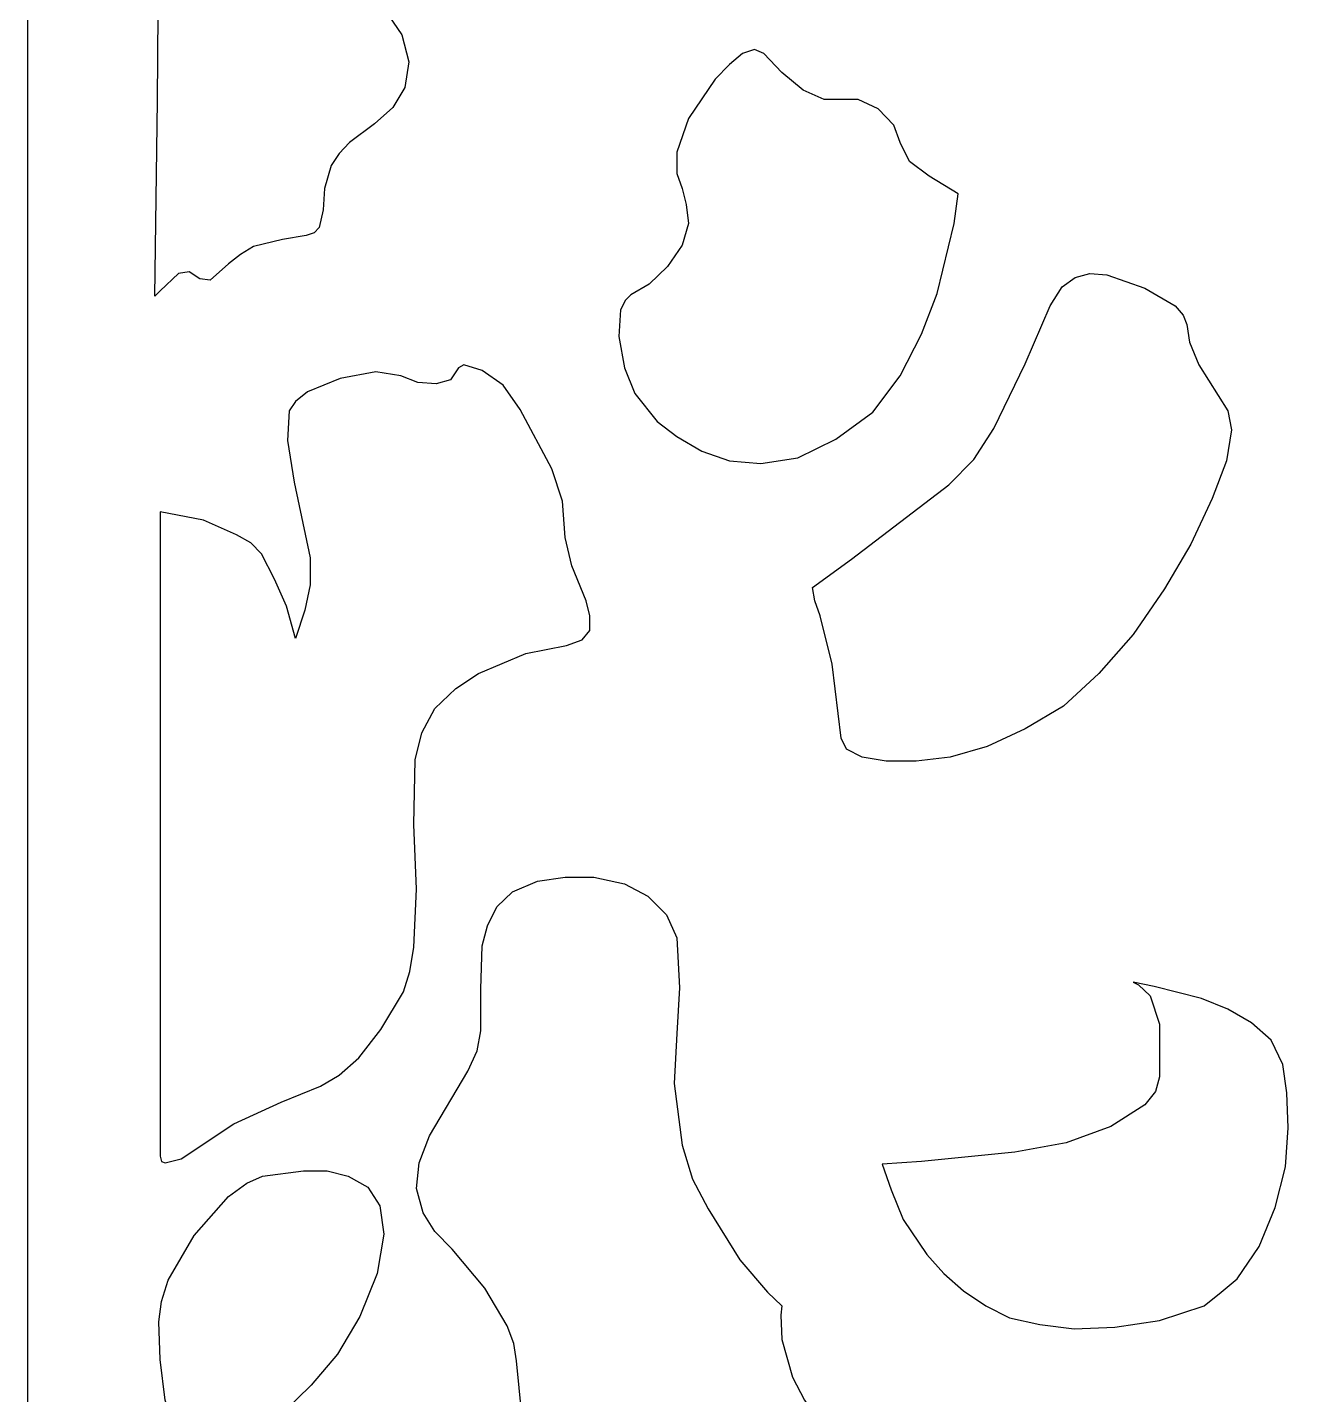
# Model space of a CAD drawing. Header units: centimetres. Extents: x -9.5 to 4.7, y -9.1 to 10.1.
# Drawn here: x -1.749 to 0.554, y 4.642 to 7.094 of the extents above; entities that cross this region are included whole.
import ezdxf

# ---------------------------------------------------------------- set-up
doc = ezdxf.new("R2010")
doc.units = ezdxf.units.CM
doc.header["$MEASUREMENT"] = 0
doc.layers.add('layer 1', color=7, linetype='Continuous')

msp = doc.modelspace()

# ---------------------------------------------------------------- linework, layer by layer
at = {"layer": 'layer 1', "color": 142}
for points, knots in [([(4.65826, -9.10151), (4.65826, -9.10151), (-1.74878, -9.10249), (-1.74878, -9.10249), (-1.74878, -9.10249), (-1.74878, -9.10249), (-1.74878, 10.11864), (-1.74878, 10.11864), (-1.74878, 10.11864), (-1.74878, 10.11864), (4.65826, 10.11864), (4.65826, 10.11864), (4.65826, 10.11864), (4.65826, 10.11864), (4.65826, -9.10151), (4.65826, -9.10151)], [0, 0, 0, 0, 0.2, 0.2, 0.2, 0.2, 0.4, 0.4, 0.4, 0.4, 0.6, 0.6, 0.6, 0.6, 1, 1, 1, 1]), ([(-1.47755, 6.65254), (-1.47755, 6.65254), (-1.45868, 6.6551), (-1.45868, 6.6551), (-1.45868, 6.6551), (-1.45868, 6.6551), (-1.43982, 6.64289), (-1.43982, 6.64289), (-1.43982, 6.64289), (-1.43982, 6.64289), (-1.42095, 6.64052), (-1.42095, 6.64052), (-1.42095, 6.64052), (-1.42095, 6.64052), (-1.3882, 6.66947), (-1.3882, 6.66947), (-1.3882, 6.66947), (-1.3882, 6.66947), (-1.36685, 6.68641), (-1.36685, 6.68641), (-1.36685, 6.68641), (-1.36685, 6.68641), (-1.34335, 6.70098), (-1.34335, 6.70098), (-1.34335, 6.70098), (-1.34335, 6.70098), (-1.29139, 6.713), (-1.29139, 6.713), (-1.29139, 6.713), (-1.29139, 6.713), (-1.24903, 6.72028), (-1.24903, 6.72028), (-1.24903, 6.72028), (-1.24903, 6.72028), (-1.23479, 6.72501), (-1.23479, 6.72501), (-1.23479, 6.72501), (-1.23479, 6.72501), (-1.22554, 6.73466), (-1.22554, 6.73466), (-1.22554, 6.73466), (-1.22554, 6.73466), (-1.21842, 6.76617), (-1.21842, 6.76617), (-1.21842, 6.76617), (-1.21842, 6.76617), (-1.21592, 6.80477), (-1.21592, 6.80477), (-1.21592, 6.80477), (-1.21592, 6.80477), (-1.20418, 6.84593), (-1.20418, 6.84593), (-1.20418, 6.84593), (-1.20418, 6.84593), (-1.18994, 6.86759), (-1.18994, 6.86759), (-1.18994, 6.86759), (-1.18994, 6.86759), (-1.17108, 6.88689), (-1.17108, 6.88689), (-1.17108, 6.88689), (-1.17108, 6.88689), (-1.12658, 6.92077), (-1.12658, 6.92077), (-1.12658, 6.92077), (-1.12658, 6.92077), (-1.09348, 6.94972), (-1.09348, 6.94972), (-1.09348, 6.94972), (-1.09348, 6.94972), (-1.07212, 6.98595), (-1.07212, 6.98595), (-1.07212, 6.98595), (-1.07212, 6.98595), (-1.065, 7.03184), (-1.065, 7.03184), (-1.065, 7.03184), (-1.065, 7.03184), (-1.07711, 7.08029), (-1.07711, 7.08029), (-1.07711, 7.08029), (-1.07711, 7.08029), (-1.1006, 7.11396), (-1.1006, 7.11396), (-1.1006, 7.11396), (-1.1006, 7.11396), (-1.13584, 7.14055), (-1.13584, 7.14055), (-1.13584, 7.14055), (-1.13584, 7.14055), (-1.19955, 7.1697), (-1.19955, 7.1697), (-1.19955, 7.1697), (-1.19955, 7.1697), (-1.21842, 7.18407), (-1.21842, 7.18407), (-1.21842, 7.18407), (-1.21842, 7.18407), (-1.23016, 7.20101), (-1.23016, 7.20101), (-1.23016, 7.20101), (-1.23016, 7.20101), (-1.23265, 7.21795), (-1.23265, 7.21795), (-1.23265, 7.21795), (-1.23265, 7.21795), (-1.21842, 7.23488), (-1.21842, 7.23488), (-1.21842, 7.23488), (-1.21842, 7.23488), (-1.18069, 7.26876), (-1.18069, 7.26876), (-1.18069, 7.26876), (-1.18069, 7.26876), (-1.14545, 7.30243), (-1.14545, 7.30243), (-1.14545, 7.30243), (-1.14545, 7.30243), (-1.12658, 7.34596), (-1.12658, 7.34596), (-1.12658, 7.34596), (-1.12658, 7.34596), (-1.12658, 7.40149), (-1.12658, 7.40149), (-1.12658, 7.40149), (-1.12658, 7.40149), (-1.14046, 7.44029), (-1.14046, 7.44029), (-1.14046, 7.44029), (-1.14046, 7.44029), (-1.17606, 7.47889), (-1.17606, 7.47889), (-1.17606, 7.47889), (-1.17606, 7.47889), (-1.26789, 7.55629), (-1.26789, 7.55629), (-1.26789, 7.55629), (-1.26789, 7.55629), (-1.36685, 7.63112), (-1.36685, 7.63112), (-1.36685, 7.63112), (-1.36685, 7.63112), (-1.42593, 7.6843), (-1.42593, 7.6843), (-1.42593, 7.6843), (-1.42593, 7.6843), (-1.45654, 7.70596), (-1.45654, 7.70596), (-1.45654, 7.70596), (-1.45654, 7.70596), (-1.47078, 7.70832), (-1.47078, 7.70832), (-1.47078, 7.70832), (-1.47078, 7.70832), (-1.48253, 7.70123), (-1.48253, 7.70123), (-1.48253, 7.70123), (-1.48253, 7.70123), (-1.50139, 7.665), (-1.50139, 7.665), (-1.50139, 7.665), (-1.50139, 7.665), (-1.51065, 7.59489), (-1.51065, 7.59489), (-1.51065, 7.59489), (-1.51065, 7.59489), (-1.51528, 6.96193), (-1.51528, 6.96193), (-1.51528, 6.96193), (-1.51528, 6.96193), (-1.52026, 6.61158), (-1.52026, 6.61158), (-1.52026, 6.61158), (-1.52026, 6.61158), (-1.51065, 6.62123), (-1.51065, 6.62123), (-1.51065, 6.62123), (-1.51065, 6.62123), (-1.47755, 6.65254), (-1.47755, 6.65254)], [0, 0, 0, 0, 0.0217391, 0.0217391, 0.0217391, 0.0217391, 0.0434783, 0.0434783, 0.0434783, 0.0434783, 0.0652174, 0.0652174, 0.0652174, 0.0652174, 0.0869565, 0.0869565, 0.0869565, 0.0869565, 0.1086957, 0.1086957, 0.1086957, 0.1086957, 0.1304348, 0.1304348, 0.1304348, 0.1304348, 0.1521739, 0.1521739, 0.1521739, 0.1521739, 0.173913, 0.173913, 0.173913, 0.173913, 0.1956522, 0.1956522, 0.1956522, 0.1956522, 0.2173913, 0.2173913, 0.2173913, 0.2173913, 0.2391304, 0.2391304, 0.2391304, 0.2391304, 0.2608696, 0.2608696, 0.2608696, 0.2608696, 0.2826087, 0.2826087, 0.2826087, 0.2826087, 0.3043478, 0.3043478, 0.3043478, 0.3043478, 0.326087, 0.326087, 0.326087, 0.326087, 0.3478261, 0.3478261, 0.3478261, 0.3478261, 0.3695652, 0.3695652, 0.3695652, 0.3695652, 0.3913043, 0.3913043, 0.3913043, 0.3913043, 0.4130435, 0.4130435, 0.4130435, 0.4130435, 0.4347826, 0.4347826, 0.4347826, 0.4347826, 0.4565217, 0.4565217, 0.4565217, 0.4565217, 0.4782609, 0.4782609, 0.4782609, 0.4782609, 0.5, 0.5, 0.5, 0.5, 0.5217391, 0.5217391, 0.5217391, 0.5217391, 0.5434783, 0.5434783, 0.5434783, 0.5434783, 0.5652174, 0.5652174, 0.5652174, 0.5652174, 0.5869565, 0.5869565, 0.5869565, 0.5869565, 0.6086957, 0.6086957, 0.6086957, 0.6086957, 0.6304348, 0.6304348, 0.6304348, 0.6304348, 0.6521739, 0.6521739, 0.6521739, 0.6521739, 0.673913, 0.673913, 0.673913, 0.673913, 0.6956522, 0.6956522, 0.6956522, 0.6956522, 0.7173913, 0.7173913, 0.7173913, 0.7173913, 0.7391304, 0.7391304, 0.7391304, 0.7391304, 0.7608696, 0.7608696, 0.7608696, 0.7608696, 0.7826087, 0.7826087, 0.7826087, 0.7826087, 0.8043478, 0.8043478, 0.8043478, 0.8043478, 0.826087, 0.826087, 0.826087, 0.826087, 0.8478261, 0.8478261, 0.8478261, 0.8478261, 0.8695652, 0.8695652, 0.8695652, 0.8695652, 0.8913043, 0.8913043, 0.8913043, 0.8913043, 0.9130435, 0.9130435, 0.9130435, 0.9130435, 0.9347826, 0.9347826, 0.9347826, 0.9347826, 0.9565217, 0.9565217, 0.9565217, 0.9565217, 1, 1, 1, 1]), ([(-0.6667, 6.61394), (-0.6667, 6.61394), (-0.63395, 6.63324), (-0.63395, 6.63324), (-0.63395, 6.63324), (-0.63395, 6.63324), (-0.60085, 6.66475), (-0.60085, 6.66475), (-0.60085, 6.66475), (-0.60085, 6.66475), (-0.57486, 6.70335), (-0.57486, 6.70335), (-0.57486, 6.70335), (-0.57486, 6.70335), (-0.56312, 6.74195), (-0.56312, 6.74195), (-0.56312, 6.74195), (-0.56312, 6.74195), (-0.56775, 6.77582), (-0.56775, 6.77582), (-0.56775, 6.77582), (-0.56775, 6.77582), (-0.57486, 6.80477), (-0.57486, 6.80477), (-0.57486, 6.80477), (-0.57486, 6.80477), (-0.58412, 6.83136), (-0.58412, 6.83136), (-0.58412, 6.83136), (-0.58412, 6.83136), (-0.58412, 6.86996), (-0.58412, 6.86996), (-0.58412, 6.86996), (-0.58412, 6.86996), (-0.56312, 6.93042), (-0.56312, 6.93042), (-0.56312, 6.93042), (-0.56312, 6.93042), (-0.51578, 7.00053), (-0.51578, 7.00053), (-0.51578, 7.00053), (-0.51578, 7.00053), (-0.49015, 7.02711), (-0.49015, 7.02711), (-0.49015, 7.02711), (-0.49015, 7.02711), (-0.4663, 7.04641), (-0.4663, 7.04641), (-0.4663, 7.04641), (-0.4663, 7.04641), (-0.4453, 7.0537), (-0.4453, 7.0537), (-0.4453, 7.0537), (-0.4453, 7.0537), (-0.42857, 7.04641), (-0.42857, 7.04641), (-0.42857, 7.04641), (-0.42857, 7.04641), (-0.39582, 7.01254), (-0.39582, 7.01254), (-0.39582, 7.01254), (-0.39582, 7.01254), (-0.35809, 6.98123), (-0.35809, 6.98123), (-0.35809, 6.98123), (-0.35809, 6.98123), (-0.32036, 6.96429), (-0.32036, 6.96429), (-0.32036, 6.96429), (-0.32036, 6.96429), (-0.28975, 6.96429), (-0.28975, 6.96429), (-0.28975, 6.96429), (-0.28975, 6.96429), (-0.25914, 6.96429), (-0.25914, 6.96429), (-0.25914, 6.96429), (-0.25914, 6.96429), (-0.22355, 6.94735), (-0.22355, 6.94735), (-0.22355, 6.94735), (-0.22355, 6.94735), (-0.19543, 6.9184), (-0.19543, 6.9184), (-0.19543, 6.9184), (-0.19543, 6.9184), (-0.18368, 6.88689), (-0.18368, 6.88689), (-0.18368, 6.88689), (-0.18368, 6.88689), (-0.16695, 6.85302), (-0.16695, 6.85302), (-0.16695, 6.85302), (-0.16695, 6.85302), (-0.13171, 6.82663), (-0.13171, 6.82663), (-0.13171, 6.82663), (-0.13171, 6.82663), (-0.07974, 6.79512), (-0.07974, 6.79512), (-0.07974, 6.79512), (-0.07974, 6.79512), (-0.08686, 6.74195), (-0.08686, 6.74195), (-0.08686, 6.74195), (-0.08686, 6.74195), (-0.11747, 6.6163), (-0.11747, 6.6163), (-0.11747, 6.6163), (-0.11747, 6.6163), (-0.14595, 6.54383), (-0.14595, 6.54383), (-0.14595, 6.54383), (-0.14595, 6.54383), (-0.18368, 6.46899), (-0.18368, 6.46899), (-0.18368, 6.46899), (-0.18368, 6.46899), (-0.23316, 6.40381), (-0.23316, 6.40381), (-0.23316, 6.40381), (-0.23316, 6.40381), (-0.29901, 6.35536), (-0.29901, 6.35536), (-0.29901, 6.35536), (-0.29901, 6.35536), (-0.36735, 6.32168), (-0.36735, 6.32168), (-0.36735, 6.32168), (-0.36735, 6.32168), (-0.43355, 6.31184), (-0.43355, 6.31184), (-0.43355, 6.31184), (-0.43355, 6.31184), (-0.49015, 6.31676), (-0.49015, 6.31676), (-0.49015, 6.31676), (-0.49015, 6.31676), (-0.53963, 6.3337), (-0.53963, 6.3337), (-0.53963, 6.3337), (-0.53963, 6.3337), (-0.58412, 6.36028), (-0.58412, 6.36028), (-0.58412, 6.36028), (-0.58412, 6.36028), (-0.61971, 6.38687), (-0.61971, 6.38687), (-0.61971, 6.38687), (-0.61971, 6.38687), (-0.65958, 6.43748), (-0.65958, 6.43748), (-0.65958, 6.43748), (-0.65958, 6.43748), (-0.67845, 6.48337), (-0.67845, 6.48337), (-0.67845, 6.48337), (-0.67845, 6.48337), (-0.68806, 6.5391), (-0.68806, 6.5391), (-0.68806, 6.5391), (-0.68806, 6.5391), (-0.68556, 6.58735), (-0.68556, 6.58735), (-0.68556, 6.58735), (-0.68556, 6.58735), (-0.67631, 6.60429), (-0.67631, 6.60429), (-0.67631, 6.60429), (-0.67631, 6.60429), (-0.6667, 6.61394), (-0.6667, 6.61394)], [0, 0, 0, 0, 0.0227273, 0.0227273, 0.0227273, 0.0227273, 0.0454545, 0.0454545, 0.0454545, 0.0454545, 0.0681818, 0.0681818, 0.0681818, 0.0681818, 0.0909091, 0.0909091, 0.0909091, 0.0909091, 0.1136364, 0.1136364, 0.1136364, 0.1136364, 0.1363636, 0.1363636, 0.1363636, 0.1363636, 0.1590909, 0.1590909, 0.1590909, 0.1590909, 0.1818182, 0.1818182, 0.1818182, 0.1818182, 0.2045455, 0.2045455, 0.2045455, 0.2045455, 0.2272727, 0.2272727, 0.2272727, 0.2272727, 0.25, 0.25, 0.25, 0.25, 0.2727273, 0.2727273, 0.2727273, 0.2727273, 0.2954545, 0.2954545, 0.2954545, 0.2954545, 0.3181818, 0.3181818, 0.3181818, 0.3181818, 0.3409091, 0.3409091, 0.3409091, 0.3409091, 0.3636364, 0.3636364, 0.3636364, 0.3636364, 0.3863636, 0.3863636, 0.3863636, 0.3863636, 0.4090909, 0.4090909, 0.4090909, 0.4090909, 0.4318182, 0.4318182, 0.4318182, 0.4318182, 0.4545455, 0.4545455, 0.4545455, 0.4545455, 0.4772727, 0.4772727, 0.4772727, 0.4772727, 0.5, 0.5, 0.5, 0.5, 0.5227273, 0.5227273, 0.5227273, 0.5227273, 0.5454545, 0.5454545, 0.5454545, 0.5454545, 0.5681818, 0.5681818, 0.5681818, 0.5681818, 0.5909091, 0.5909091, 0.5909091, 0.5909091, 0.6136364, 0.6136364, 0.6136364, 0.6136364, 0.6363636, 0.6363636, 0.6363636, 0.6363636, 0.6590909, 0.6590909, 0.6590909, 0.6590909, 0.6818182, 0.6818182, 0.6818182, 0.6818182, 0.7045455, 0.7045455, 0.7045455, 0.7045455, 0.7272727, 0.7272727, 0.7272727, 0.7272727, 0.75, 0.75, 0.75, 0.75, 0.7727273, 0.7727273, 0.7727273, 0.7727273, 0.7954545, 0.7954545, 0.7954545, 0.7954545, 0.8181818, 0.8181818, 0.8181818, 0.8181818, 0.8409091, 0.8409091, 0.8409091, 0.8409091, 0.8636364, 0.8636364, 0.8636364, 0.8636364, 0.8863636, 0.8863636, 0.8863636, 0.8863636, 0.9090909, 0.9090909, 0.9090909, 0.9090909, 0.9318182, 0.9318182, 0.9318182, 0.9318182, 0.9545455, 0.9545455, 0.9545455, 0.9545455, 1, 1, 1, 1]), ([(-0.32748, 6.03888), (-0.32748, 6.03888), (-0.30612, 5.95183), (-0.30612, 5.95183), (-0.30612, 5.95183), (-0.30612, 5.95183), (-0.28975, 5.8191), (-0.28975, 5.8191), (-0.28975, 5.8191), (-0.28975, 5.8191), (-0.28014, 5.7998), (-0.28014, 5.7998), (-0.28014, 5.7998), (-0.28014, 5.7998), (-0.25202, 5.78522), (-0.25202, 5.78522), (-0.25202, 5.78522), (-0.25202, 5.78522), (-0.20931, 5.77794), (-0.20931, 5.77794), (-0.20931, 5.77794), (-0.20931, 5.77794), (-0.1552, 5.77794), (-0.1552, 5.77794), (-0.1552, 5.77794), (-0.1552, 5.77794), (-0.09398, 5.78522), (-0.09398, 5.78522), (-0.09398, 5.78522), (-0.09398, 5.78522), (-0.02813, 5.80452), (-0.02813, 5.80452), (-0.02813, 5.80452), (-0.02813, 5.80452), (0.04021, 5.83603), (0.04021, 5.83603), (0.04021, 5.83603), (0.04021, 5.83603), (0.10891, 5.877), (0.10891, 5.877), (0.10891, 5.877), (0.10891, 5.877), (0.17227, 5.93509), (0.17227, 5.93509), (0.17227, 5.93509), (0.17227, 5.93509), (0.23385, 6.00501), (0.23385, 6.00501), (0.23385, 6.00501), (0.23385, 6.00501), (0.29009, 6.08733), (0.29009, 6.08733), (0.29009, 6.08733), (0.29009, 6.08733), (0.33743, 6.16689), (0.33743, 6.16689), (0.33743, 6.16689), (0.33743, 6.16689), (0.37516, 6.24901), (0.37516, 6.24901), (0.37516, 6.24901), (0.37516, 6.24901), (0.40114, 6.31676), (0.40114, 6.31676), (0.40114, 6.31676), (0.40114, 6.31676), (0.4104, 6.3723), (0.4104, 6.3723), (0.4104, 6.3723), (0.4104, 6.3723), (0.40328, 6.40617), (0.40328, 6.40617), (0.40328, 6.40617), (0.40328, 6.40617), (0.35166, 6.48829), (0.35166, 6.48829), (0.35166, 6.48829), (0.35166, 6.48829), (0.33494, 6.52945), (0.33494, 6.52945), (0.33494, 6.52945), (0.33494, 6.52945), (0.33031, 6.56077), (0.33031, 6.56077), (0.33031, 6.56077), (0.33031, 6.56077), (0.32319, 6.5777), (0.32319, 6.5777), (0.32319, 6.5777), (0.32319, 6.5777), (0.30895, 6.59464), (0.30895, 6.59464), (0.30895, 6.59464), (0.30895, 6.59464), (0.25485, 6.62595), (0.25485, 6.62595), (0.25485, 6.62595), (0.25485, 6.62595), (0.18651, 6.65017), (0.18651, 6.65017), (0.18651, 6.65017), (0.18651, 6.65017), (0.15589, 6.65254), (0.15589, 6.65254), (0.15589, 6.65254), (0.15589, 6.65254), (0.12991, 6.64525), (0.12991, 6.64525), (0.12991, 6.64525), (0.12991, 6.64525), (0.10642, 6.62851), (0.10642, 6.62851), (0.10642, 6.62851), (0.10642, 6.62851), (0.08506, 6.59464), (0.08506, 6.59464), (0.08506, 6.59464), (0.08506, 6.59464), (0.04021, 6.49066), (0.04021, 6.49066), (0.04021, 6.49066), (0.04021, 6.49066), (-0.01603, 6.37466), (-0.01603, 6.37466), (-0.01603, 6.37466), (-0.01603, 6.37466), (-0.05162, 6.31912), (-0.05162, 6.31912), (-0.05162, 6.31912), (-0.05162, 6.31912), (-0.09647, 6.27324), (-0.09647, 6.27324), (-0.09647, 6.27324), (-0.09647, 6.27324), (-0.27089, 6.1403), (-0.27089, 6.1403), (-0.27089, 6.1403), (-0.27089, 6.1403), (-0.34136, 6.08969), (-0.34136, 6.08969), (-0.34136, 6.08969), (-0.34136, 6.08969), (-0.33674, 6.06547), (-0.33674, 6.06547), (-0.33674, 6.06547), (-0.33674, 6.06547), (-0.32748, 6.03888), (-0.32748, 6.03888)], [0, 0, 0, 0, 0.0263158, 0.0263158, 0.0263158, 0.0263158, 0.0526316, 0.0526316, 0.0526316, 0.0526316, 0.0789474, 0.0789474, 0.0789474, 0.0789474, 0.1052632, 0.1052632, 0.1052632, 0.1052632, 0.1315789, 0.1315789, 0.1315789, 0.1315789, 0.1578947, 0.1578947, 0.1578947, 0.1578947, 0.1842105, 0.1842105, 0.1842105, 0.1842105, 0.2105263, 0.2105263, 0.2105263, 0.2105263, 0.2368421, 0.2368421, 0.2368421, 0.2368421, 0.2631579, 0.2631579, 0.2631579, 0.2631579, 0.2894737, 0.2894737, 0.2894737, 0.2894737, 0.3157895, 0.3157895, 0.3157895, 0.3157895, 0.3421053, 0.3421053, 0.3421053, 0.3421053, 0.3684211, 0.3684211, 0.3684211, 0.3684211, 0.3947368, 0.3947368, 0.3947368, 0.3947368, 0.4210526, 0.4210526, 0.4210526, 0.4210526, 0.4473684, 0.4473684, 0.4473684, 0.4473684, 0.4736842, 0.4736842, 0.4736842, 0.4736842, 0.5, 0.5, 0.5, 0.5, 0.5263158, 0.5263158, 0.5263158, 0.5263158, 0.5526316, 0.5526316, 0.5526316, 0.5526316, 0.5789474, 0.5789474, 0.5789474, 0.5789474, 0.6052632, 0.6052632, 0.6052632, 0.6052632, 0.6315789, 0.6315789, 0.6315789, 0.6315789, 0.6578947, 0.6578947, 0.6578947, 0.6578947, 0.6842105, 0.6842105, 0.6842105, 0.6842105, 0.7105263, 0.7105263, 0.7105263, 0.7105263, 0.7368421, 0.7368421, 0.7368421, 0.7368421, 0.7631579, 0.7631579, 0.7631579, 0.7631579, 0.7894737, 0.7894737, 0.7894737, 0.7894737, 0.8157895, 0.8157895, 0.8157895, 0.8157895, 0.8421053, 0.8421053, 0.8421053, 0.8421053, 0.8684211, 0.8684211, 0.8684211, 0.8684211, 0.8947368, 0.8947368, 0.8947368, 0.8947368, 0.9210526, 0.9210526, 0.9210526, 0.9210526, 0.9473684, 0.9473684, 0.9473684, 0.9473684, 1, 1, 1, 1]), ([(-1.51065, 5.07014), (-1.51065, 5.07014), (-1.51065, 6.22499), (-1.51065, 6.22499), (-1.51065, 6.22499), (-1.51065, 6.22499), (-1.43305, 6.21041), (-1.43305, 6.21041), (-1.43305, 6.21041), (-1.43305, 6.21041), (-1.37397, 6.18383), (-1.37397, 6.18383), (-1.37397, 6.18383), (-1.37397, 6.18383), (-1.34798, 6.16945), (-1.34798, 6.16945), (-1.34798, 6.16945), (-1.34798, 6.16945), (-1.32912, 6.14995), (-1.32912, 6.14995), (-1.32912, 6.14995), (-1.32912, 6.14995), (-1.30562, 6.10407), (-1.30562, 6.10407), (-1.30562, 6.10407), (-1.30562, 6.10407), (-1.28427, 6.05582), (-1.28427, 6.05582), (-1.28427, 6.05582), (-1.28427, 6.05582), (-1.26789, 5.99792), (-1.26789, 5.99792), (-1.26789, 5.99792), (-1.26789, 5.99792), (-1.25152, 6.04853), (-1.25152, 6.04853), (-1.25152, 6.04853), (-1.25152, 6.04853), (-1.24191, 6.09442), (-1.24191, 6.09442), (-1.24191, 6.09442), (-1.24191, 6.09442), (-1.24191, 6.14286), (-1.24191, 6.14286), (-1.24191, 6.14286), (-1.24191, 6.14286), (-1.27038, 6.27816), (-1.27038, 6.27816), (-1.27038, 6.27816), (-1.27038, 6.27816), (-1.28213, 6.353), (-1.28213, 6.353), (-1.28213, 6.353), (-1.28213, 6.353), (-1.27964, 6.40617), (-1.27964, 6.40617), (-1.27964, 6.40617), (-1.27964, 6.40617), (-1.26789, 6.42311), (-1.26789, 6.42311), (-1.26789, 6.42311), (-1.26789, 6.42311), (-1.24654, 6.44004), (-1.24654, 6.44004), (-1.24654, 6.44004), (-1.24654, 6.44004), (-1.1878, 6.46407), (-1.1878, 6.46407), (-1.1878, 6.46407), (-1.1878, 6.46407), (-1.12409, 6.47628), (-1.12409, 6.47628), (-1.12409, 6.47628), (-1.12409, 6.47628), (-1.07924, 6.46899), (-1.07924, 6.46899), (-1.07924, 6.46899), (-1.07924, 6.46899), (-1.04863, 6.45698), (-1.04863, 6.45698), (-1.04863, 6.45698), (-1.04863, 6.45698), (-1.01553, 6.45442), (-1.01553, 6.45442), (-1.01553, 6.45442), (-1.01553, 6.45442), (-0.9899, 6.46171), (-0.9899, 6.46171), (-0.9899, 6.46171), (-0.9899, 6.46171), (-0.98029, 6.47628), (-0.98029, 6.47628), (-0.98029, 6.47628), (-0.98029, 6.47628), (-0.97566, 6.48337), (-0.97566, 6.48337), (-0.97566, 6.48337), (-0.97566, 6.48337), (-0.96605, 6.48829), (-0.96605, 6.48829), (-0.96605, 6.48829), (-0.96605, 6.48829), (-0.9333, 6.47864), (-0.9333, 6.47864), (-0.9333, 6.47864), (-0.9333, 6.47864), (-0.89557, 6.45206), (-0.89557, 6.45206), (-0.89557, 6.45206), (-0.89557, 6.45206), (-0.86496, 6.40853), (-0.86496, 6.40853), (-0.86496, 6.40853), (-0.86496, 6.40853), (-0.80837, 6.30219), (-0.80837, 6.30219), (-0.80837, 6.30219), (-0.80837, 6.30219), (-0.7895, 6.24429), (-0.7895, 6.24429), (-0.7895, 6.24429), (-0.7895, 6.24429), (-0.78452, 6.1791), (-0.78452, 6.1791), (-0.78452, 6.1791), (-0.78452, 6.1791), (-0.77277, 6.12829), (-0.77277, 6.12829), (-0.77277, 6.12829), (-0.77277, 6.12829), (-0.74679, 6.06547), (-0.74679, 6.06547), (-0.74679, 6.06547), (-0.74679, 6.06547), (-0.74002, 6.03888), (-0.74002, 6.03888), (-0.74002, 6.03888), (-0.74002, 6.03888), (-0.74002, 6.01229), (-0.74002, 6.01229), (-0.74002, 6.01229), (-0.74002, 6.01229), (-0.75391, 5.99536), (-0.75391, 5.99536), (-0.75391, 5.99536), (-0.75391, 5.99536), (-0.78238, 5.98571), (-0.78238, 5.98571), (-0.78238, 5.98571), (-0.78238, 5.98571), (-0.85535, 5.97133), (-0.85535, 5.97133), (-0.85535, 5.97133), (-0.85535, 5.97133), (-0.94007, 5.93509), (-0.94007, 5.93509), (-0.94007, 5.93509), (-0.94007, 5.93509), (-0.98029, 5.90851), (-0.98029, 5.90851), (-0.98029, 5.90851), (-0.98029, 5.90851), (-1.01802, 5.87227), (-1.01802, 5.87227), (-1.01802, 5.87227), (-1.01802, 5.87227), (-1.04151, 5.82875), (-1.04151, 5.82875), (-1.04151, 5.82875), (-1.04151, 5.82875), (-1.05326, 5.7803), (-1.05326, 5.7803), (-1.05326, 5.7803), (-1.05326, 5.7803), (-1.05575, 5.6645), (-1.05575, 5.6645), (-1.05575, 5.6645), (-1.05575, 5.6645), (-1.05112, 5.5485), (-1.05112, 5.5485), (-1.05112, 5.5485), (-1.05112, 5.5485), (-1.05575, 5.44452), (-1.05575, 5.44452), (-1.05575, 5.44452), (-1.05575, 5.44452), (-1.06287, 5.401), (-1.06287, 5.401), (-1.06287, 5.401), (-1.06287, 5.401), (-1.07461, 5.36476), (-1.07461, 5.36476), (-1.07461, 5.36476), (-1.07461, 5.36476), (-1.11484, 5.29721), (-1.11484, 5.29721), (-1.11484, 5.29721), (-1.11484, 5.29721), (-1.1547, 5.2464), (-1.1547, 5.2464), (-1.1547, 5.2464), (-1.1547, 5.2464), (-1.18994, 5.21509), (-1.18994, 5.21509), (-1.18994, 5.21509), (-1.18994, 5.21509), (-1.22304, 5.19579), (-1.22304, 5.19579), (-1.22304, 5.19579), (-1.22304, 5.19579), (-1.29388, 5.16664), (-1.29388, 5.16664), (-1.29388, 5.16664), (-1.29388, 5.16664), (-1.37859, 5.12804), (-1.37859, 5.12804), (-1.37859, 5.12804), (-1.37859, 5.12804), (-1.47292, 5.06522), (-1.47292, 5.06522), (-1.47292, 5.06522), (-1.47292, 5.06522), (-1.50139, 5.05793), (-1.50139, 5.05793), (-1.50139, 5.05793), (-1.50139, 5.05793), (-1.50851, 5.06049), (-1.50851, 5.06049), (-1.50851, 5.06049), (-1.50851, 5.06049), (-1.51065, 5.07014), (-1.51065, 5.07014)], [0, 0, 0, 0, 0.0169492, 0.0169492, 0.0169492, 0.0169492, 0.0338983, 0.0338983, 0.0338983, 0.0338983, 0.0508475, 0.0508475, 0.0508475, 0.0508475, 0.0677966, 0.0677966, 0.0677966, 0.0677966, 0.0847458, 0.0847458, 0.0847458, 0.0847458, 0.1016949, 0.1016949, 0.1016949, 0.1016949, 0.1186441, 0.1186441, 0.1186441, 0.1186441, 0.1355932, 0.1355932, 0.1355932, 0.1355932, 0.1525424, 0.1525424, 0.1525424, 0.1525424, 0.1694915, 0.1694915, 0.1694915, 0.1694915, 0.1864407, 0.1864407, 0.1864407, 0.1864407, 0.2033898, 0.2033898, 0.2033898, 0.2033898, 0.220339, 0.220339, 0.220339, 0.220339, 0.2372881, 0.2372881, 0.2372881, 0.2372881, 0.2542373, 0.2542373, 0.2542373, 0.2542373, 0.2711864, 0.2711864, 0.2711864, 0.2711864, 0.2881356, 0.2881356, 0.2881356, 0.2881356, 0.3050847, 0.3050847, 0.3050847, 0.3050847, 0.3220339, 0.3220339, 0.3220339, 0.3220339, 0.3389831, 0.3389831, 0.3389831, 0.3389831, 0.3559322, 0.3559322, 0.3559322, 0.3559322, 0.3728814, 0.3728814, 0.3728814, 0.3728814, 0.3898305, 0.3898305, 0.3898305, 0.3898305, 0.4067797, 0.4067797, 0.4067797, 0.4067797, 0.4237288, 0.4237288, 0.4237288, 0.4237288, 0.440678, 0.440678, 0.440678, 0.440678, 0.4576271, 0.4576271, 0.4576271, 0.4576271, 0.4745763, 0.4745763, 0.4745763, 0.4745763, 0.4915254, 0.4915254, 0.4915254, 0.4915254, 0.5084746, 0.5084746, 0.5084746, 0.5084746, 0.5254237, 0.5254237, 0.5254237, 0.5254237, 0.5423729, 0.5423729, 0.5423729, 0.5423729, 0.559322, 0.559322, 0.559322, 0.559322, 0.5762712, 0.5762712, 0.5762712, 0.5762712, 0.5932203, 0.5932203, 0.5932203, 0.5932203, 0.6101695, 0.6101695, 0.6101695, 0.6101695, 0.6271186, 0.6271186, 0.6271186, 0.6271186, 0.6440678, 0.6440678, 0.6440678, 0.6440678, 0.6610169, 0.6610169, 0.6610169, 0.6610169, 0.6779661, 0.6779661, 0.6779661, 0.6779661, 0.6949153, 0.6949153, 0.6949153, 0.6949153, 0.7118644, 0.7118644, 0.7118644, 0.7118644, 0.7288136, 0.7288136, 0.7288136, 0.7288136, 0.7457627, 0.7457627, 0.7457627, 0.7457627, 0.7627119, 0.7627119, 0.7627119, 0.7627119, 0.779661, 0.779661, 0.779661, 0.779661, 0.7966102, 0.7966102, 0.7966102, 0.7966102, 0.8135593, 0.8135593, 0.8135593, 0.8135593, 0.8305085, 0.8305085, 0.8305085, 0.8305085, 0.8474576, 0.8474576, 0.8474576, 0.8474576, 0.8644068, 0.8644068, 0.8644068, 0.8644068, 0.8813559, 0.8813559, 0.8813559, 0.8813559, 0.8983051, 0.8983051, 0.8983051, 0.8983051, 0.9152542, 0.9152542, 0.9152542, 0.9152542, 0.9322034, 0.9322034, 0.9322034, 0.9322034, 0.9491525, 0.9491525, 0.9491525, 0.9491525, 0.9661017, 0.9661017, 0.9661017, 0.9661017, 1, 1, 1, 1]), ([(-0.98741, 4.90334), (-0.98741, 4.90334), (-0.92832, 4.83323), (-0.92832, 4.83323), (-0.92832, 4.83323), (-0.92832, 4.83323), (-0.88845, 4.76568), (-0.88845, 4.76568), (-0.88845, 4.76568), (-0.88845, 4.76568), (-0.87671, 4.73417), (-0.87671, 4.73417), (-0.87671, 4.73417), (-0.87671, 4.73417), (-0.87172, 4.70285), (-0.87172, 4.70285), (-0.87172, 4.70285), (-0.87172, 4.70285), (-0.86247, 4.60616), (-0.86247, 4.60616), (-0.86247, 4.60616), (-0.86247, 4.60616), (-0.83649, 4.5457), (-0.83649, 4.5457), (-0.83649, 4.5457), (-0.83649, 4.5457), (-0.81299, 4.52403), (-0.81299, 4.52403), (-0.81299, 4.52403), (-0.81299, 4.52403), (-0.77526, 4.50237), (-0.77526, 4.50237), (-0.77526, 4.50237), (-0.77526, 4.50237), (-0.73041, 4.47086), (-0.73041, 4.47086), (-0.73041, 4.47086), (-0.73041, 4.47086), (-0.68094, 4.42497), (-0.68094, 4.42497), (-0.68094, 4.42497), (-0.68094, 4.42497), (-0.64321, 4.3718), (-0.64321, 4.3718), (-0.64321, 4.3718), (-0.64321, 4.3718), (-0.61722, 4.31863), (-0.61722, 4.31863), (-0.61722, 4.31863), (-0.61722, 4.31863), (-0.59622, 4.28003), (-0.59622, 4.28003), (-0.59622, 4.28003), (-0.59622, 4.28003), (-0.57486, 4.25836), (-0.57486, 4.25836), (-0.57486, 4.25836), (-0.57486, 4.25836), (-0.54425, 4.2751), (-0.54425, 4.2751), (-0.54425, 4.2751), (-0.54425, 4.2751), (-0.51827, 4.28495), (-0.51827, 4.28495), (-0.51827, 4.28495), (-0.51827, 4.28495), (-0.49015, 4.28003), (-0.49015, 4.28003), (-0.49015, 4.28003), (-0.49015, 4.28003), (-0.46417, 4.2558), (-0.46417, 4.2558), (-0.46417, 4.2558), (-0.46417, 4.2558), (-0.44281, 4.22685), (-0.44281, 4.22685), (-0.44281, 4.22685), (-0.44281, 4.22685), (-0.42857, 4.20027), (-0.42857, 4.20027), (-0.42857, 4.20027), (-0.42857, 4.20027), (-0.41932, 4.19062), (-0.41932, 4.19062), (-0.41932, 4.19062), (-0.41932, 4.19062), (-0.39333, 4.20992), (-0.39333, 4.20992), (-0.39333, 4.20992), (-0.39333, 4.20992), (-0.35097, 4.22685), (-0.35097, 4.22685), (-0.35097, 4.22685), (-0.35097, 4.22685), (-0.32748, 4.22922), (-0.32748, 4.22922), (-0.32748, 4.22922), (-0.32748, 4.22922), (-0.30363, 4.22449), (-0.30363, 4.22449), (-0.30363, 4.22449), (-0.30363, 4.22449), (-0.28014, 4.21248), (-0.28014, 4.21248), (-0.28014, 4.21248), (-0.28014, 4.21248), (-0.25914, 4.18333), (-0.25914, 4.18333), (-0.25914, 4.18333), (-0.25914, 4.18333), (-0.23316, 4.15674), (-0.23316, 4.15674), (-0.23316, 4.15674), (-0.23316, 4.15674), (-0.20931, 4.13744), (-0.20931, 4.13744), (-0.20931, 4.13744), (-0.20931, 4.13744), (-0.1577, 4.12051), (-0.1577, 4.12051), (-0.1577, 4.12051), (-0.1577, 4.12051), (-0.09861, 4.11814), (-0.09861, 4.11814), (-0.09861, 4.11814), (-0.09861, 4.11814), (-0.04201, 4.12051), (-0.04201, 4.12051), (-0.04201, 4.12051), (-0.04201, 4.12051), (0.00497, 4.10613), (0.00497, 4.10613), (0.00497, 4.10613), (0.00497, 4.10613), (0.04021, 4.07462), (0.04021, 4.07462), (0.04021, 4.07462), (0.04021, 4.07462), (0.07331, 4.02874), (0.07331, 4.02874), (0.07331, 4.02874), (0.07331, 4.02874), (0.20074, 4.1979), (0.20074, 4.1979), (0.20074, 4.1979), (0.20074, 4.1979), (0.28332, 4.31626), (0.28332, 4.31626), (0.28332, 4.31626), (0.28332, 4.31626), (0.30895, 4.36451), (0.30895, 4.36451), (0.30895, 4.36451), (0.30895, 4.36451), (0.31393, 4.3911), (0.31393, 4.3911), (0.31393, 4.3911), (0.31393, 4.3911), (0.30432, 4.40331), (0.30432, 4.40331), (0.30432, 4.40331), (0.30432, 4.40331), (0.29009, 4.41296), (0.29009, 4.41296), (0.29009, 4.41296), (0.29009, 4.41296), (0.24773, 4.42734), (0.24773, 4.42734), (0.24773, 4.42734), (0.24773, 4.42734), (0.11816, 4.44427), (0.11816, 4.44427), (0.11816, 4.44427), (0.11816, 4.44427), (0.01921, 4.45392), (0.01921, 4.45392), (0.01921, 4.45392), (0.01921, 4.45392), (-0.10822, 4.47578), (-0.10822, 4.47578), (-0.10822, 4.47578), (-0.10822, 4.47578), (-0.17193, 4.49508), (-0.17193, 4.49508), (-0.17193, 4.49508), (-0.17193, 4.49508), (-0.23066, 4.51931), (-0.23066, 4.51931), (-0.23066, 4.51931), (-0.23066, 4.51931), (-0.28477, 4.55062), (-0.28477, 4.55062), (-0.28477, 4.55062), (-0.28477, 4.55062), (-0.32748, 4.58922), (-0.32748, 4.58922), (-0.32748, 4.58922), (-0.32748, 4.58922), (-0.3556, 4.63274), (-0.3556, 4.63274), (-0.3556, 4.63274), (-0.3556, 4.63274), (-0.37696, 4.6739), (-0.37696, 4.6739), (-0.37696, 4.6739), (-0.37696, 4.6739), (-0.39582, 4.74145), (-0.39582, 4.74145), (-0.39582, 4.74145), (-0.39582, 4.74145), (-0.39796, 4.78498), (-0.39796, 4.78498), (-0.39796, 4.78498), (-0.39796, 4.78498), (-0.39582, 4.80191), (-0.39582, 4.80191), (-0.39582, 4.80191), (-0.39582, 4.80191), (-0.42181, 4.82614), (-0.42181, 4.82614), (-0.42181, 4.82614), (-0.42181, 4.82614), (-0.47128, 4.88404), (-0.47128, 4.88404), (-0.47128, 4.88404), (-0.47128, 4.88404), (-0.52788, 4.97581), (-0.52788, 4.97581), (-0.52788, 4.97581), (-0.52788, 4.97581), (-0.556, 5.02898), (-0.556, 5.02898), (-0.556, 5.02898), (-0.556, 5.02898), (-0.57486, 5.08944), (-0.57486, 5.08944), (-0.57486, 5.08944), (-0.57486, 5.08944), (-0.5891, 5.20052), (-0.5891, 5.20052), (-0.5891, 5.20052), (-0.5891, 5.20052), (-0.58412, 5.28993), (-0.58412, 5.28993), (-0.58412, 5.28993), (-0.58412, 5.28993), (-0.57949, 5.37205), (-0.57949, 5.37205), (-0.57949, 5.37205), (-0.57949, 5.37205), (-0.58412, 5.46146), (-0.58412, 5.46146), (-0.58412, 5.46146), (-0.58412, 5.46146), (-0.60298, 5.50262), (-0.60298, 5.50262), (-0.60298, 5.50262), (-0.60298, 5.50262), (-0.63609, 5.53629), (-0.63609, 5.53629), (-0.63609, 5.53629), (-0.63609, 5.53629), (-0.67845, 5.55815), (-0.67845, 5.55815), (-0.67845, 5.55815), (-0.67845, 5.55815), (-0.73291, 5.57017), (-0.73291, 5.57017), (-0.73291, 5.57017), (-0.73291, 5.57017), (-0.78452, 5.57017), (-0.78452, 5.57017), (-0.78452, 5.57017), (-0.78452, 5.57017), (-0.83399, 5.56288), (-0.83399, 5.56288), (-0.83399, 5.56288), (-0.83399, 5.56288), (-0.87884, 5.54358), (-0.87884, 5.54358), (-0.87884, 5.54358), (-0.87884, 5.54358), (-0.90732, 5.51699), (-0.90732, 5.51699), (-0.90732, 5.51699), (-0.90732, 5.51699), (-0.92369, 5.48312), (-0.92369, 5.48312), (-0.92369, 5.48312), (-0.92369, 5.48312), (-0.9333, 5.44688), (-0.9333, 5.44688), (-0.9333, 5.44688), (-0.9333, 5.44688), (-0.93544, 5.36968), (-0.93544, 5.36968), (-0.93544, 5.36968), (-0.93544, 5.36968), (-0.93544, 5.29485), (-0.93544, 5.29485), (-0.93544, 5.29485), (-0.93544, 5.29485), (-0.94256, 5.25861), (-0.94256, 5.25861), (-0.94256, 5.25861), (-0.94256, 5.25861), (-0.95893, 5.22238), (-0.95893, 5.22238), (-0.95893, 5.22238), (-0.95893, 5.22238), (-1.02763, 5.10638), (-1.02763, 5.10638), (-1.02763, 5.10638), (-1.02763, 5.10638), (-1.04614, 5.05793), (-1.04614, 5.05793), (-1.04614, 5.05793), (-1.04614, 5.05793), (-1.05112, 5.01205), (-1.05112, 5.01205), (-1.05112, 5.01205), (-1.05112, 5.01205), (-1.03938, 4.96852), (-1.03938, 4.96852), (-1.03938, 4.96852), (-1.03938, 4.96852), (-1.01802, 4.93485), (-1.01802, 4.93485), (-1.01802, 4.93485), (-1.01802, 4.93485), (-0.98741, 4.90334), (-0.98741, 4.90334)], [0, 0, 0, 0, 0.0119048, 0.0119048, 0.0119048, 0.0119048, 0.0238095, 0.0238095, 0.0238095, 0.0238095, 0.0357143, 0.0357143, 0.0357143, 0.0357143, 0.047619, 0.047619, 0.047619, 0.047619, 0.0595238, 0.0595238, 0.0595238, 0.0595238, 0.0714286, 0.0714286, 0.0714286, 0.0714286, 0.0833333, 0.0833333, 0.0833333, 0.0833333, 0.0952381, 0.0952381, 0.0952381, 0.0952381, 0.1071429, 0.1071429, 0.1071429, 0.1071429, 0.1190476, 0.1190476, 0.1190476, 0.1190476, 0.1309524, 0.1309524, 0.1309524, 0.1309524, 0.1428571, 0.1428571, 0.1428571, 0.1428571, 0.1547619, 0.1547619, 0.1547619, 0.1547619, 0.1666667, 0.1666667, 0.1666667, 0.1666667, 0.1785714, 0.1785714, 0.1785714, 0.1785714, 0.1904762, 0.1904762, 0.1904762, 0.1904762, 0.202381, 0.202381, 0.202381, 0.202381, 0.2142857, 0.2142857, 0.2142857, 0.2142857, 0.2261905, 0.2261905, 0.2261905, 0.2261905, 0.2380952, 0.2380952, 0.2380952, 0.2380952, 0.25, 0.25, 0.25, 0.25, 0.2619048, 0.2619048, 0.2619048, 0.2619048, 0.2738095, 0.2738095, 0.2738095, 0.2738095, 0.2857143, 0.2857143, 0.2857143, 0.2857143, 0.297619, 0.297619, 0.297619, 0.297619, 0.3095238, 0.3095238, 0.3095238, 0.3095238, 0.3214286, 0.3214286, 0.3214286, 0.3214286, 0.3333333, 0.3333333, 0.3333333, 0.3333333, 0.3452381, 0.3452381, 0.3452381, 0.3452381, 0.3571429, 0.3571429, 0.3571429, 0.3571429, 0.3690476, 0.3690476, 0.3690476, 0.3690476, 0.3809524, 0.3809524, 0.3809524, 0.3809524, 0.3928571, 0.3928571, 0.3928571, 0.3928571, 0.4047619, 0.4047619, 0.4047619, 0.4047619, 0.4166667, 0.4166667, 0.4166667, 0.4166667, 0.4285714, 0.4285714, 0.4285714, 0.4285714, 0.4404762, 0.4404762, 0.4404762, 0.4404762, 0.452381, 0.452381, 0.452381, 0.452381, 0.4642857, 0.4642857, 0.4642857, 0.4642857, 0.4761905, 0.4761905, 0.4761905, 0.4761905, 0.4880952, 0.4880952, 0.4880952, 0.4880952, 0.5, 0.5, 0.5, 0.5, 0.5119048, 0.5119048, 0.5119048, 0.5119048, 0.5238095, 0.5238095, 0.5238095, 0.5238095, 0.5357143, 0.5357143, 0.5357143, 0.5357143, 0.547619, 0.547619, 0.547619, 0.547619, 0.5595238, 0.5595238, 0.5595238, 0.5595238, 0.5714286, 0.5714286, 0.5714286, 0.5714286, 0.5833333, 0.5833333, 0.5833333, 0.5833333, 0.5952381, 0.5952381, 0.5952381, 0.5952381, 0.6071429, 0.6071429, 0.6071429, 0.6071429, 0.6190476, 0.6190476, 0.6190476, 0.6190476, 0.6309524, 0.6309524, 0.6309524, 0.6309524, 0.6428571, 0.6428571, 0.6428571, 0.6428571, 0.6547619, 0.6547619, 0.6547619, 0.6547619, 0.6666667, 0.6666667, 0.6666667, 0.6666667, 0.6785714, 0.6785714, 0.6785714, 0.6785714, 0.6904762, 0.6904762, 0.6904762, 0.6904762, 0.702381, 0.702381, 0.702381, 0.702381, 0.7142857, 0.7142857, 0.7142857, 0.7142857, 0.7261905, 0.7261905, 0.7261905, 0.7261905, 0.7380952, 0.7380952, 0.7380952, 0.7380952, 0.75, 0.75, 0.75, 0.75, 0.7619048, 0.7619048, 0.7619048, 0.7619048, 0.7738095, 0.7738095, 0.7738095, 0.7738095, 0.7857143, 0.7857143, 0.7857143, 0.7857143, 0.797619, 0.797619, 0.797619, 0.797619, 0.8095238, 0.8095238, 0.8095238, 0.8095238, 0.8214286, 0.8214286, 0.8214286, 0.8214286, 0.8333333, 0.8333333, 0.8333333, 0.8333333, 0.8452381, 0.8452381, 0.8452381, 0.8452381, 0.8571429, 0.8571429, 0.8571429, 0.8571429, 0.8690476, 0.8690476, 0.8690476, 0.8690476, 0.8809524, 0.8809524, 0.8809524, 0.8809524, 0.8928571, 0.8928571, 0.8928571, 0.8928571, 0.9047619, 0.9047619, 0.9047619, 0.9047619, 0.9166667, 0.9166667, 0.9166667, 0.9166667, 0.9285714, 0.9285714, 0.9285714, 0.9285714, 0.9404762, 0.9404762, 0.9404762, 0.9404762, 0.952381, 0.952381, 0.952381, 0.952381, 0.9642857, 0.9642857, 0.9642857, 0.9642857, 0.9761905, 0.9761905, 0.9761905, 0.9761905, 1, 1, 1, 1]), ([(-0.21643, 5.05557), (-0.21643, 5.05557), (-0.14595, 5.06049), (-0.14595, 5.06049), (-0.14595, 5.06049), (-0.14595, 5.06049), (0.0217, 5.07723), (0.0217, 5.07723), (0.0217, 5.07723), (0.0217, 5.07723), (0.11354, 5.09417), (0.11354, 5.09417), (0.11354, 5.09417), (0.11354, 5.09417), (0.19362, 5.12332), (0.19362, 5.12332), (0.19362, 5.12332), (0.19362, 5.12332), (0.25485, 5.16192), (0.25485, 5.16192), (0.25485, 5.16192), (0.25485, 5.16192), (0.27371, 5.18614), (0.27371, 5.18614), (0.27371, 5.18614), (0.27371, 5.18614), (0.28083, 5.21253), (0.28083, 5.21253), (0.28083, 5.21253), (0.28083, 5.21253), (0.28083, 5.30686), (0.28083, 5.30686), (0.28083, 5.30686), (0.28083, 5.30686), (0.26446, 5.35767), (0.26446, 5.35767), (0.26446, 5.35767), (0.26446, 5.35767), (0.2431, 5.37697), (0.2431, 5.37697), (0.2431, 5.37697), (0.2431, 5.37697), (0.23385, 5.3817), (0.23385, 5.3817), (0.23385, 5.3817), (0.23385, 5.3817), (0.27122, 5.37441), (0.27122, 5.37441), (0.27122, 5.37441), (0.27122, 5.37441), (0.35629, 5.35275), (0.35629, 5.35275), (0.35629, 5.35275), (0.35629, 5.35275), (0.40328, 5.33345), (0.40328, 5.33345), (0.40328, 5.33345), (0.40328, 5.33345), (0.44599, 5.30923), (0.44599, 5.30923), (0.44599, 5.30923), (0.44599, 5.30923), (0.48123, 5.27791), (0.48123, 5.27791), (0.48123, 5.27791), (0.48123, 5.27791), (0.50223, 5.23439), (0.50223, 5.23439), (0.50223, 5.23439), (0.50223, 5.23439), (0.50935, 5.18358), (0.50935, 5.18358), (0.50935, 5.18358), (0.50935, 5.18358), (0.51184, 5.12076), (0.51184, 5.12076), (0.51184, 5.12076), (0.51184, 5.12076), (0.50721, 5.05084), (0.50721, 5.05084), (0.50721, 5.05084), (0.50721, 5.05084), (0.48835, 4.97817), (0.48835, 4.97817), (0.48835, 4.97817), (0.48835, 4.97817), (0.45987, 4.90826), (0.45987, 4.90826), (0.45987, 4.90826), (0.45987, 4.90826), (0.42001, 4.85016), (0.42001, 4.85016), (0.42001, 4.85016), (0.42001, 4.85016), (0.39153, 4.82614), (0.39153, 4.82614), (0.39153, 4.82614), (0.39153, 4.82614), (0.36092, 4.80191), (0.36092, 4.80191), (0.36092, 4.80191), (0.36092, 4.80191), (0.28083, 4.77533), (0.28083, 4.77533), (0.28083, 4.77533), (0.28083, 4.77533), (0.20074, 4.76331), (0.20074, 4.76331), (0.20074, 4.76331), (0.20074, 4.76331), (0.12777, 4.76075), (0.12777, 4.76075), (0.12777, 4.76075), (0.12777, 4.76075), (0.0662, 4.76804), (0.0662, 4.76804), (0.0662, 4.76804), (0.0662, 4.76804), (0.01209, 4.78005), (0.01209, 4.78005), (0.01209, 4.78005), (0.01209, 4.78005), (-0.03027, 4.80191), (-0.03027, 4.80191), (-0.03027, 4.80191), (-0.03027, 4.80191), (-0.07049, 4.8285), (-0.07049, 4.8285), (-0.07049, 4.8285), (-0.07049, 4.8285), (-0.10573, 4.85981), (-0.10573, 4.85981), (-0.10573, 4.85981), (-0.10573, 4.85981), (-0.13634, 4.89369), (-0.13634, 4.89369), (-0.13634, 4.89369), (-0.13634, 4.89369), (-0.1787, 4.95651), (-0.1787, 4.95651), (-0.1787, 4.95651), (-0.1787, 4.95651), (-0.20005, 5.00968), (-0.20005, 5.00968), (-0.20005, 5.00968), (-0.20005, 5.00968), (-0.21643, 5.05557), (-0.21643, 5.05557)], [0, 0, 0, 0, 0.0263158, 0.0263158, 0.0263158, 0.0263158, 0.0526316, 0.0526316, 0.0526316, 0.0526316, 0.0789474, 0.0789474, 0.0789474, 0.0789474, 0.1052632, 0.1052632, 0.1052632, 0.1052632, 0.1315789, 0.1315789, 0.1315789, 0.1315789, 0.1578947, 0.1578947, 0.1578947, 0.1578947, 0.1842105, 0.1842105, 0.1842105, 0.1842105, 0.2105263, 0.2105263, 0.2105263, 0.2105263, 0.2368421, 0.2368421, 0.2368421, 0.2368421, 0.2631579, 0.2631579, 0.2631579, 0.2631579, 0.2894737, 0.2894737, 0.2894737, 0.2894737, 0.3157895, 0.3157895, 0.3157895, 0.3157895, 0.3421053, 0.3421053, 0.3421053, 0.3421053, 0.3684211, 0.3684211, 0.3684211, 0.3684211, 0.3947368, 0.3947368, 0.3947368, 0.3947368, 0.4210526, 0.4210526, 0.4210526, 0.4210526, 0.4473684, 0.4473684, 0.4473684, 0.4473684, 0.4736842, 0.4736842, 0.4736842, 0.4736842, 0.5, 0.5, 0.5, 0.5, 0.5263158, 0.5263158, 0.5263158, 0.5263158, 0.5526316, 0.5526316, 0.5526316, 0.5526316, 0.5789474, 0.5789474, 0.5789474, 0.5789474, 0.6052632, 0.6052632, 0.6052632, 0.6052632, 0.6315789, 0.6315789, 0.6315789, 0.6315789, 0.6578947, 0.6578947, 0.6578947, 0.6578947, 0.6842105, 0.6842105, 0.6842105, 0.6842105, 0.7105263, 0.7105263, 0.7105263, 0.7105263, 0.7368421, 0.7368421, 0.7368421, 0.7368421, 0.7631579, 0.7631579, 0.7631579, 0.7631579, 0.7894737, 0.7894737, 0.7894737, 0.7894737, 0.8157895, 0.8157895, 0.8157895, 0.8157895, 0.8421053, 0.8421053, 0.8421053, 0.8421053, 0.8684211, 0.8684211, 0.8684211, 0.8684211, 0.8947368, 0.8947368, 0.8947368, 0.8947368, 0.9210526, 0.9210526, 0.9210526, 0.9210526, 0.9473684, 0.9473684, 0.9473684, 0.9473684, 1, 1, 1, 1]), ([(-1.45192, 4.54333), (-1.45192, 4.54333), (-1.42344, 4.54333), (-1.42344, 4.54333), (-1.42344, 4.54333), (-1.42344, 4.54333), (-1.3882, 4.55298), (-1.3882, 4.55298), (-1.3882, 4.55298), (-1.3882, 4.55298), (-1.34086, 4.57721), (-1.34086, 4.57721), (-1.34086, 4.57721), (-1.34086, 4.57721), (-1.28925, 4.61108), (-1.28925, 4.61108), (-1.28925, 4.61108), (-1.28925, 4.61108), (-1.23977, 4.65933), (-1.23977, 4.65933), (-1.23977, 4.65933), (-1.23977, 4.65933), (-1.19243, 4.71487), (-1.19243, 4.71487), (-1.19243, 4.71487), (-1.19243, 4.71487), (-1.15257, 4.78261), (-1.15257, 4.78261), (-1.15257, 4.78261), (-1.15257, 4.78261), (-1.1216, 4.85981), (-1.1216, 4.85981), (-1.1216, 4.85981), (-1.1216, 4.85981), (-1.10985, 4.92992), (-1.10985, 4.92992), (-1.10985, 4.92992), (-1.10985, 4.92992), (-1.11697, 4.98073), (-1.11697, 4.98073), (-1.11697, 4.98073), (-1.11697, 4.98073), (-1.13833, 5.01441), (-1.13833, 5.01441), (-1.13833, 5.01441), (-1.13833, 5.01441), (-1.17357, 5.03391), (-1.17357, 5.03391), (-1.17357, 5.03391), (-1.17357, 5.03391), (-1.2113, 5.04356), (-1.2113, 5.04356), (-1.2113, 5.04356), (-1.2113, 5.04356), (-1.25366, 5.04356), (-1.25366, 5.04356), (-1.25366, 5.04356), (-1.25366, 5.04356), (-1.32698, 5.03391), (-1.32698, 5.03391), (-1.32698, 5.03391), (-1.32698, 5.03391), (-1.3551, 5.0217), (-1.3551, 5.0217), (-1.3551, 5.0217), (-1.3551, 5.0217), (-1.3882, 4.99767), (-1.3882, 4.99767), (-1.3882, 4.99767), (-1.3882, 4.99767), (-1.44943, 4.92756), (-1.44943, 4.92756), (-1.44943, 4.92756), (-1.44943, 4.92756), (-1.49641, 4.8478), (-1.49641, 4.8478), (-1.49641, 4.8478), (-1.49641, 4.8478), (-1.50851, 4.8092), (-1.50851, 4.8092), (-1.50851, 4.8092), (-1.50851, 4.8092), (-1.51314, 4.77296), (-1.51314, 4.77296), (-1.51314, 4.77296), (-1.51314, 4.77296), (-1.51065, 4.70522), (-1.51065, 4.70522), (-1.51065, 4.70522), (-1.51065, 4.70522), (-1.50139, 4.63274), (-1.50139, 4.63274), (-1.50139, 4.63274), (-1.50139, 4.63274), (-1.48253, 4.57484), (-1.48253, 4.57484), (-1.48253, 4.57484), (-1.48253, 4.57484), (-1.46829, 4.55298), (-1.46829, 4.55298), (-1.46829, 4.55298), (-1.46829, 4.55298), (-1.45192, 4.54333), (-1.45192, 4.54333)], [0, 0, 0, 0, 0.037037, 0.037037, 0.037037, 0.037037, 0.0740741, 0.0740741, 0.0740741, 0.0740741, 0.1111111, 0.1111111, 0.1111111, 0.1111111, 0.1481481, 0.1481481, 0.1481481, 0.1481481, 0.1851852, 0.1851852, 0.1851852, 0.1851852, 0.2222222, 0.2222222, 0.2222222, 0.2222222, 0.2592593, 0.2592593, 0.2592593, 0.2592593, 0.2962963, 0.2962963, 0.2962963, 0.2962963, 0.3333333, 0.3333333, 0.3333333, 0.3333333, 0.3703704, 0.3703704, 0.3703704, 0.3703704, 0.4074074, 0.4074074, 0.4074074, 0.4074074, 0.4444444, 0.4444444, 0.4444444, 0.4444444, 0.4814815, 0.4814815, 0.4814815, 0.4814815, 0.5185185, 0.5185185, 0.5185185, 0.5185185, 0.5555556, 0.5555556, 0.5555556, 0.5555556, 0.5925926, 0.5925926, 0.5925926, 0.5925926, 0.6296296, 0.6296296, 0.6296296, 0.6296296, 0.6666667, 0.6666667, 0.6666667, 0.6666667, 0.7037037, 0.7037037, 0.7037037, 0.7037037, 0.7407407, 0.7407407, 0.7407407, 0.7407407, 0.7777778, 0.7777778, 0.7777778, 0.7777778, 0.8148148, 0.8148148, 0.8148148, 0.8148148, 0.8518519, 0.8518519, 0.8518519, 0.8518519, 0.8888889, 0.8888889, 0.8888889, 0.8888889, 0.9259259, 0.9259259, 0.9259259, 0.9259259, 1, 1, 1, 1])]:
    msp.add_open_spline(points, degree=3, knots=knots, dxfattribs=at)

doc.saveas('drawing.dxf')
